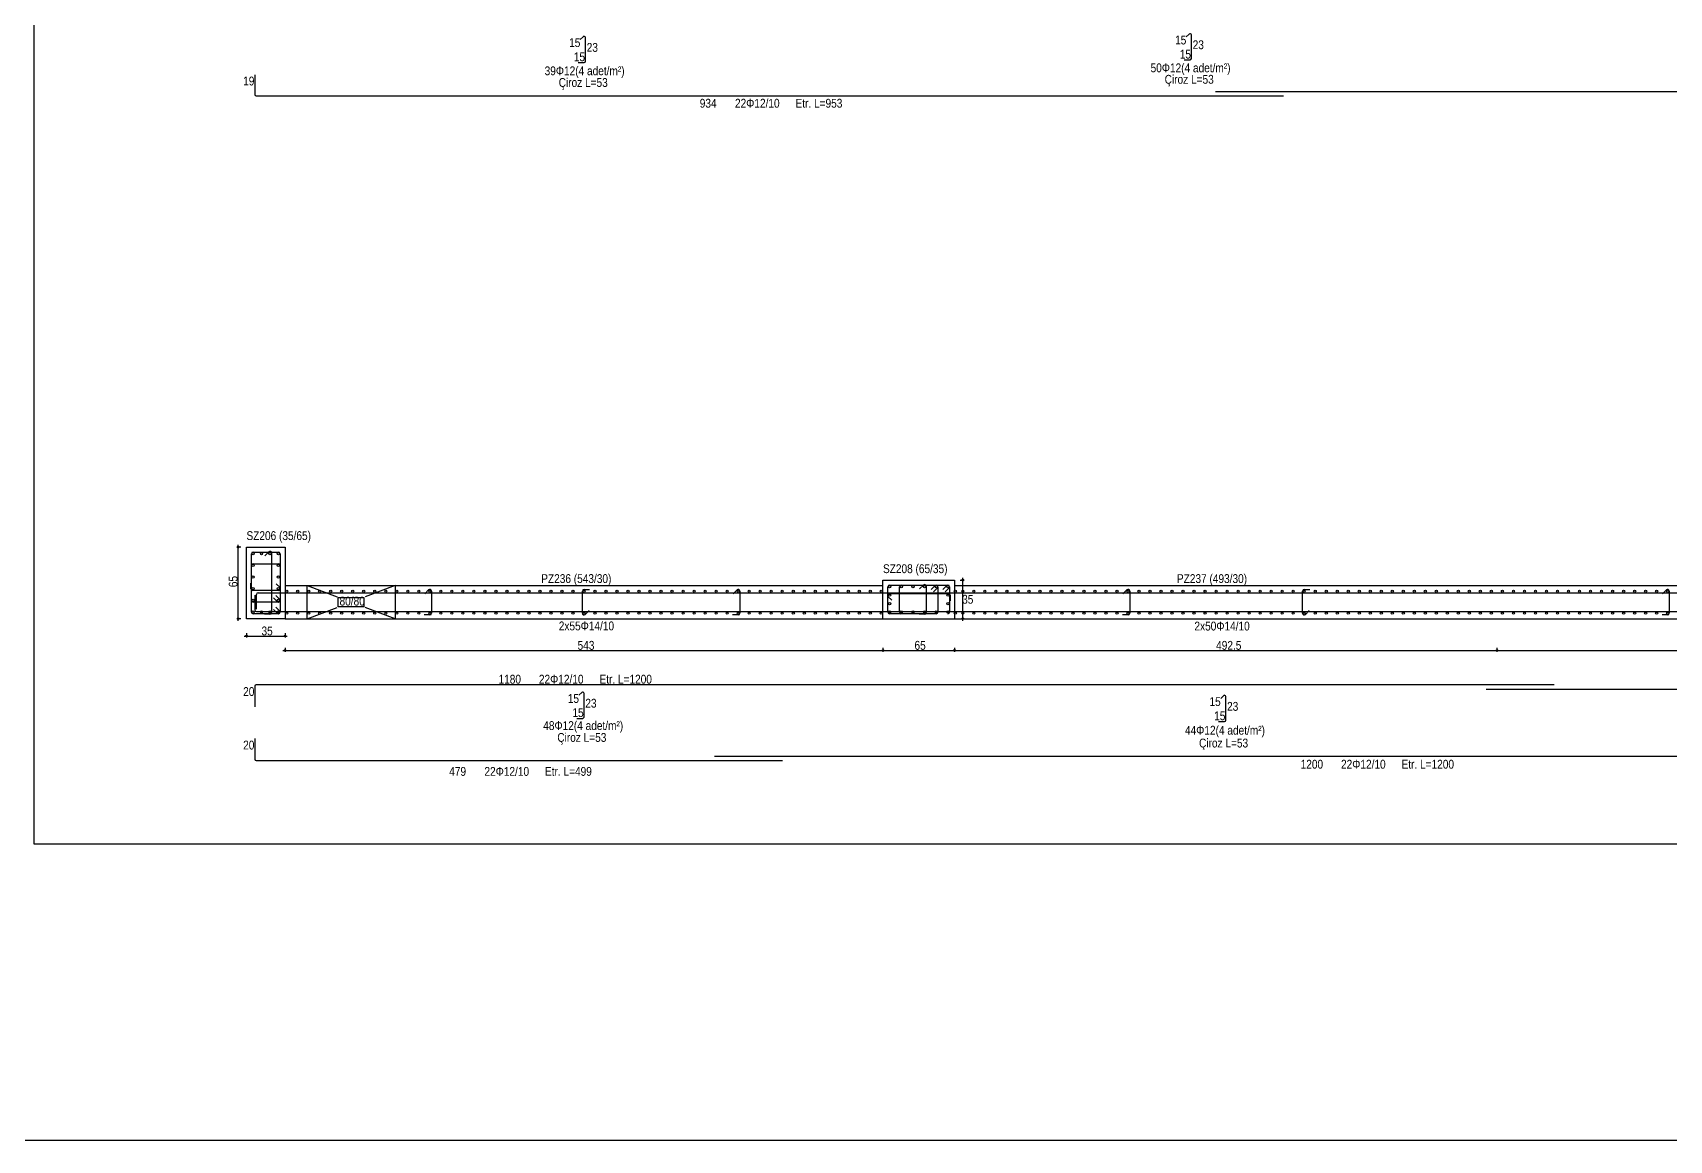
# Model space of a CAD drawing. Header units: metres. Extents: x 419734 to 420376, y 4564732 to 4565123.
# Drawn here: x 419856.28 to 419893.43, y 4564978.77 to 4565003.9 of the extents above; entities that cross this region are included whole.
import ezdxf

# ---------------------------------------------------------------- set-up
doc = ezdxf.new("R2010")
doc.units = ezdxf.units.M
for name, color, linetype in [('SW_DIM', 33, 'Continuous'), ('SW_MAGRONE', 2, 'Continuous'), ('SW_REINFORCEMENT', 7, 'Continuous'), ('SW_TABLE', 7, 'Continuous'), ('SW_Tondini', 1, 'Continuous'), ('SW_TXT_TESTI', 1, 'Continuous')]:
    doc.layers.add(name, color=color, linetype=linetype)
doc.layers.add('SW_FINESTRE_INV', color=60, linetype='Continuous', plot=False)
doc.styles.add('SWS', font='ARIALN.TTF')

msp = doc.modelspace()

# ---------------------------------------------------------------- linework, layer by layer
at = {"layer": 'SW_DIM', "ltscale": 0.5, "flags": 128}
for points in [[(419861.00941, 4564992.22676), (419860.91566, 4564992.22676)], [(419860.94691, 4564990.55176), (419860.94691, 4564992.27676)], [(419861.00941, 4564990.60176), (419860.91566, 4564990.60176)], [(419861.08441, 4564990.20831), (419862.05941, 4564990.20831)], [(419861.13441, 4564990.27081), (419861.13441, 4564990.17706)], [(419862.00941, 4564990.27081), (419862.00941, 4564990.17706)], [(419861.95941, 4564989.88176), (419924.44691, 4564989.88176)], [(419862.00941, 4564989.94426), (419862.00941, 4564989.85051)], [(419875.58441, 4564989.94426), (419875.58441, 4564989.85051)], [(419877.20941, 4564989.94426), (419877.20941, 4564989.85051)], [(419889.52243, 4564989.94426), (419889.52243, 4564989.85051)]]:
    msp.add_lwpolyline(points, dxfattribs=at)
at = {"layer": 'SW_DIM', "ltscale": 0.5}
for centre in [(419860.94691, 4564992.22676), (419860.94691, 4564990.60176), (419861.13441, 4564990.20831), (419862.00941, 4564990.20831), (419862.00941, 4564989.88176), (419875.58441, 4564989.88176), (419877.20941, 4564989.88176), (419889.52243, 4564989.88176)]:
    msp.add_circle(centre, 0.01875, dxfattribs=at)
at = {"layer": 'SW_FINESTRE_INV', "color": 6}
msp.add_lwpolyline([(420099.1896, 4565062.86785), (419806.43123, 4565062.86785), (419806.43123, 4564978.76785), (420099.1896, 4564978.76785)], dxfattribs=at)
at = {"layer": 'SW_MAGRONE'}
for points in [[(419861.13441, 4564992.22676), (419862.00941, 4564992.22676)], [(419861.13441, 4564990.60176), (419861.13441, 4564992.22676)], [(419862.00941, 4564992.22676), (419862.00941, 4564990.60176)], [(419862.00941, 4564991.35176), (419875.58441, 4564991.35176)], [(419862.50941, 4564990.60176), (419862.50941, 4564991.35176)], [(419862.50941, 4564991.35176), (419863.18941, 4564991.09676)], [(419864.50941, 4564991.35176), (419863.82941, 4564991.09676)], [(419864.50941, 4564991.35176), (419864.50941, 4564990.60176)], [(419875.58441, 4564990.60176), (419875.58441, 4564991.47676)], [(419875.58441, 4564991.47676), (419877.20941, 4564991.47676)], [(419877.20941, 4564991.47676), (419877.20941, 4564990.60176)], [(419877.20941, 4564991.35176), (419923.64691, 4564991.35176)], [(419862.00941, 4564990.60176), (419861.13441, 4564990.60176)], [(419862.00941, 4564990.60176), (419924.39691, 4564990.60176)], [(419862.50941, 4564990.60176), (419863.18941, 4564990.85676)], [(419864.50941, 4564990.60176), (419863.82941, 4564990.85676)]]:
    msp.add_lwpolyline(points, dxfattribs=at)
at = {"layer": 'SW_REINFORCEMENT', "color": 7, "ltscale": 0.05}
msp.add_line((419890.82191, 4564989.09926), (419861.35191, 4564989.09926), dxfattribs=at)
at = {"layer": 'SW_REINFORCEMENT', "color": 7, "ltscale": 0.05, "flags": 128}
for points in [[(419868.77721, 4565003.80821), (419868.71351, 4565003.74452)], [(419868.82842, 4565003.25192), (419868.82842, 4565003.787)], [(419882.53372, 4565003.86789), (419882.47002, 4565003.8042)], [(419882.58493, 4565003.31161), (419882.58493, 4565003.84668)], [(419868.66592, 4565003.22192), (419868.79842, 4565003.22192)], [(419882.42243, 4565003.28161), (419882.55493, 4565003.28161)], [(419861.32191, 4565002.94006), (419861.32191, 4565002.49506)], [(419861.35191, 4565002.46506), (419884.67465, 4565002.46506)], [(419883.1315, 4565002.56506), (419913.1315, 4565002.56506)], [(419861.24691, 4564991.01676), (419861.24691, 4564992.07676)], [(419861.28441, 4564992.11426), (419861.85941, 4564992.11426)], [(419861.55284, 4564992.02739), (419861.64123, 4564992.11578)], [(419861.70524, 4564992.08926), (419861.70524, 4564990.73926)], [(419861.89691, 4564992.07676), (419861.89691, 4564991.01676)], [(419861.24691, 4564990.75176), (419861.24691, 4564991.81176)], [(419861.28441, 4564991.84926), (419861.85941, 4564991.84926)], [(419861.89691, 4564991.81176), (419861.89691, 4564990.75176)], [(419861.23441, 4564991.28176), (419861.23441, 4564991.40676)], [(419861.81004, 4564991.39667), (419861.89843, 4564991.30828)], [(419875.69691, 4564990.75176), (419875.69691, 4564991.32676)], [(419875.73441, 4564991.36426), (419877.05941, 4564991.36426)], [(419875.96191, 4564990.75176), (419875.96191, 4564991.32676)], [(419876.41451, 4564991.27739), (419876.50289, 4564991.36578)], [(419876.56691, 4564991.33926), (419876.56691, 4564990.73926)], [(419876.67951, 4564991.26489), (419876.76789, 4564991.35328)], [(419876.82093, 4564991.30025), (419876.73254, 4564991.21186)], [(419876.83191, 4564991.32676), (419876.83191, 4564990.75176)], [(419876.94451, 4564991.26489), (419877.03289, 4564991.35328)], [(419877.08593, 4564991.30025), (419876.99754, 4564991.21186)], [(419877.33441, 4564991.47676), (419877.42816, 4564991.47676)], [(419877.39691, 4564990.55176), (419877.39691, 4564991.52676)], [(419861.87191, 4564991.24426), (419861.27191, 4564991.24426)], [(419861.85941, 4564990.97926), (419861.28441, 4564990.97926)], [(419861.32191, 4564991.13676), (419861.32191, 4564990.80176)], [(419861.35941, 4564990.81676), (419861.35941, 4564991.15176)], [(419861.39691, 4564991.18926), (419924.15941, 4564991.18926)], [(419861.83289, 4564990.99025), (419861.74451, 4564991.07864)], [(419861.79754, 4564991.13167), (419861.88593, 4564991.04328)], [(419863.2172, 4564991.08176), (419863.80162, 4564991.08176)], [(419863.2172, 4564990.87176), (419863.2172, 4564991.08176)], [(419863.80162, 4564991.08176), (419863.80162, 4564990.87176)], [(419865.18201, 4564991.16489), (419865.27039, 4564991.25328)], [(419865.33441, 4564991.22676), (419865.33441, 4564990.72676)], [(419868.75941, 4564990.72676), (419868.75941, 4564991.22676)], [(419868.79691, 4564991.26426), (419868.92191, 4564991.26426)], [(419872.18201, 4564991.16489), (419872.27039, 4564991.25328)], [(419872.33441, 4564991.22676), (419872.33441, 4564990.72676)], [(419875.78378, 4564991.02019), (419875.69539, 4564991.10858)], [(419875.72191, 4564991.1726), (419877.07191, 4564991.1726)], [(419877.10941, 4564991.1351), (419877.10941, 4564991.0101)], [(419881.03252, 4564991.16489), (419881.12091, 4564991.25328)], [(419881.18493, 4564991.22676), (419881.18493, 4564990.72676)], [(419885.10993, 4564990.72676), (419885.10993, 4564991.22676)], [(419885.14743, 4564991.26426), (419885.27243, 4564991.26426)], [(419893.28252, 4564991.16489), (419893.37091, 4564991.25328)], [(419893.43493, 4564991.22676), (419893.43493, 4564990.72676)], [(419861.85941, 4564990.71426), (419861.28441, 4564990.71426)], [(419861.35941, 4564990.76426), (419924.12191, 4564990.76426)], [(419861.66774, 4564990.70176), (419861.54274, 4564990.70176)], [(419861.83289, 4564990.72525), (419861.74451, 4564990.81364)], [(419861.79754, 4564990.86667), (419861.88593, 4564990.77828)], [(419863.80162, 4564990.87176), (419863.2172, 4564990.87176)], [(419865.29691, 4564990.68926), (419865.17191, 4564990.68926)], [(419868.91182, 4564990.78864), (419868.82343, 4564990.70025)], [(419872.29691, 4564990.68926), (419872.17191, 4564990.68926)], [(419876.79441, 4564990.71426), (419875.73441, 4564990.71426)], [(419876.52941, 4564990.70176), (419876.40441, 4564990.70176)], [(419877.33441, 4564990.60176), (419877.42816, 4564990.60176)], [(419881.14743, 4564990.68926), (419881.02243, 4564990.68926)], [(419885.26233, 4564990.78864), (419885.17395, 4564990.70025)], [(419893.39743, 4564990.68926), (419893.27243, 4564990.68926)], [(419861.32191, 4564989.06926), (419861.32191, 4564988.59926)], [(419868.7457, 4564988.927), (419868.68201, 4564988.86331)], [(419868.79691, 4564988.37072), (419868.79691, 4564988.90579)], [(419883.31471, 4564988.85555), (419883.25101, 4564988.79186)], [(419883.36592, 4564988.29926), (419883.36592, 4564988.83434)], [(419901.7565, 4564988.99926), (419889.27876, 4564988.99926)], [(419868.63441, 4564988.34072), (419868.76691, 4564988.34072)], [(419883.20342, 4564988.26926), (419883.33592, 4564988.26926)], [(419861.32191, 4564987.88463), (419861.32191, 4564987.41463)], [(419861.35191, 4564987.38463), (419873.29965, 4564987.38463)], [(419871.7565, 4564987.48463), (419901.7565, 4564987.48463)]]:
    msp.add_lwpolyline(points, dxfattribs=at)
at = {"layer": 'SW_REINFORCEMENT', "color": 7, "ltscale": 0.05}
for centre in [(419877.39691, 4564991.47676), (419877.39691, 4564990.60176)]:
    msp.add_circle(centre, 0.01875, dxfattribs=at)
for centre, radius, start, end in [((419868.79842, 4565003.787), 0.03, 0, 135), ((419882.55493, 4565003.84668), 0.03, 0, 135), ((419868.79842, 4565003.25192), 0.03, 270, 0), ((419882.55493, 4565003.31161), 0.03, 270, 0), ((419861.35191, 4565002.49506), 0.03, 180, 270), ((419861.28441, 4564992.07676), 0.0375, 90, 180), ((419861.66774, 4564992.08926), 0.0375, 0, 135), ((419861.85941, 4564992.07676), 0.0375, 0, 90), ((419861.28441, 4564991.81176), 0.0375, 90, 180), ((419861.85941, 4564991.81176), 0.0375, 0, 90), ((419861.27191, 4564991.28176), 0.0375, 180, 270), ((419861.87191, 4564991.28176), 0.0375, 270, 45), ((419875.73441, 4564991.32676), 0.0375, 90, 180), ((419875.99941, 4564991.32676), 0.0375, 90, 180), ((419876.52941, 4564991.33926), 0.0375, 0, 135), ((419876.79441, 4564991.32676), 0.0375, 315, 134.999954), ((419877.05941, 4564991.32676), 0.0375, 315, 134.999954), ((419861.28441, 4564991.01676), 0.0375, 180, 270), ((419861.39691, 4564991.15176), 0.0375, 90, 180), ((419861.85941, 4564991.01676), 0.0375, 225, 44.999973), ((419865.29691, 4564991.22676), 0.0375, 0, 135), ((419868.79691, 4564991.22676), 0.0375, 90, 180), ((419872.29691, 4564991.22676), 0.0375, 0, 135), ((419875.72191, 4564991.1351), 0.0375, 90, 225), ((419877.07191, 4564991.1351), 0.0375, 0, 90), ((419881.14743, 4564991.22676), 0.0375, 0, 135), ((419885.14743, 4564991.22676), 0.0375, 90, 180), ((419893.39743, 4564991.22676), 0.0375, 0, 135), ((419861.28441, 4564990.75176), 0.0375, 180, 270), ((419861.35941, 4564990.80176), 0.0375, 180, 270), ((419861.66774, 4564990.73926), 0.0375, 270, 0), ((419861.85941, 4564990.75176), 0.0375, 225, 44.999973), ((419865.29691, 4564990.72676), 0.0375, 270, 0), ((419868.79691, 4564990.72676), 0.0375, 180, 315), ((419872.29691, 4564990.72676), 0.0375, 270, 0), ((419875.73441, 4564990.75176), 0.0375, 180, 270), ((419875.99941, 4564990.75176), 0.0375, 180, 270), ((419876.52941, 4564990.73926), 0.0375, 270, 0), ((419876.79441, 4564990.75176), 0.0375, 270, 0), ((419877.05941, 4564990.75176), 0.0375, 270, 0), ((419881.14743, 4564990.72676), 0.0375, 270, 0), ((419885.14743, 4564990.72676), 0.0375, 180, 315), ((419893.39743, 4564990.72676), 0.0375, 270, 0), ((419861.35191, 4564989.06926), 0.03, 90, 180), ((419868.76691, 4564988.90579), 0.03, 0, 135), ((419883.33592, 4564988.83434), 0.03, 0, 135), ((419868.76691, 4564988.37072), 0.03, 270, 0), ((419883.33592, 4564988.29926), 0.03, 270, 0), ((419861.35191, 4564987.41463), 0.03, 180, 270)]:
    msp.add_arc(centre, radius, start, end, dxfattribs=at)
at = {"layer": 'SW_TABLE'}
for points in [[(419856.31441, 4564985.48508), (419856.31441, 4565026.8176)], [(419931.44942, 4564985.48508), (419856.31441, 4564985.48508)]]:
    msp.add_lwpolyline(points, dxfattribs=at)
at = {"layer": 'SW_Tondini'}
msp.add_lwpolyline([(419877.09691, 4564991.32676), (419877.09691, 4564990.75176)], dxfattribs=at)
for centre in [(419861.28441, 4564992.07676), (419861.47608, 4564992.07676), (419861.66774, 4564992.07676), (419861.85941, 4564992.07676), (419861.28441, 4564991.81176), (419861.85941, 4564991.81176), (419861.28441, 4564991.54676), (419861.28441, 4564991.28176), (419861.85941, 4564991.54676), (419861.85941, 4564991.28176), (419875.73441, 4564991.32676), (419875.99941, 4564991.32676), (419876.26441, 4564991.32676), (419876.52941, 4564991.32676), (419876.79441, 4564991.32676), (419877.05941, 4564991.32676), (419861.28441, 4564991.01676), (419861.85941, 4564991.01676), (419862.04691, 4564991.22676), (419862.29691, 4564991.22676), (419862.54691, 4564991.22676), (419862.79691, 4564991.22676), (419863.04691, 4564991.22676), (419863.29691, 4564991.22676), (419863.54691, 4564991.22676), (419863.79691, 4564991.22676), (419864.04691, 4564991.22676), (419864.29691, 4564991.22676), (419864.54691, 4564991.22676), (419864.79691, 4564991.22676), (419865.04691, 4564991.22676), (419865.29691, 4564991.22676), (419865.54691, 4564991.22676), (419865.79691, 4564991.22676), (419866.04691, 4564991.22676), (419866.29691, 4564991.22676), (419866.54691, 4564991.22676), (419866.79691, 4564991.22676), (419867.04691, 4564991.22676), (419867.29691, 4564991.22676), (419867.54691, 4564991.22676), (419867.79691, 4564991.22676), (419868.04691, 4564991.22676), (419868.29691, 4564991.22676), (419868.54691, 4564991.22676), (419868.79691, 4564991.22676), (419869.04691, 4564991.22676), (419869.29691, 4564991.22676), (419869.54691, 4564991.22676), (419869.79691, 4564991.22676), (419870.04691, 4564991.22676), (419870.29691, 4564991.22676), (419870.54691, 4564991.22676), (419870.79691, 4564991.22676), (419871.04691, 4564991.22676), (419871.29691, 4564991.22676), (419871.54691, 4564991.22676), (419871.79691, 4564991.22676), (419872.04691, 4564991.22676), (419872.29691, 4564991.22676), (419872.54691, 4564991.22676), (419872.79691, 4564991.22676), (419873.04691, 4564991.22676), (419873.29691, 4564991.22676), (419873.54691, 4564991.22676), (419873.79691, 4564991.22676), (419874.04691, 4564991.22676), (419874.29691, 4564991.22676), (419874.54691, 4564991.22676), (419874.79691, 4564991.22676), (419875.04691, 4564991.22676), (419875.29691, 4564991.22676), (419875.54691, 4564991.22676), (419875.73441, 4564991.1351), (419875.73441, 4564990.94343), (419877.05941, 4564991.1351), (419877.05941, 4564990.94343), (419877.22842, 4564991.22676), (419877.39743, 4564991.22676), (419877.64743, 4564991.22676), (419877.89743, 4564991.22676), (419878.14743, 4564991.22676), (419878.39743, 4564991.22676), (419878.64743, 4564991.22676), (419878.89743, 4564991.22676), (419879.14743, 4564991.22676), (419879.39743, 4564991.22676), (419879.64743, 4564991.22676), (419879.89743, 4564991.22676), (419880.14743, 4564991.22676), (419880.39743, 4564991.22676), (419880.64743, 4564991.22676), (419880.89743, 4564991.22676), (419881.14743, 4564991.22676), (419881.39743, 4564991.22676), (419881.64743, 4564991.22676), (419881.89743, 4564991.22676), (419882.14743, 4564991.22676), (419882.39743, 4564991.22676), (419882.64743, 4564991.22676), (419882.89743, 4564991.22676), (419883.14743, 4564991.22676), (419883.39743, 4564991.22676), (419883.64743, 4564991.22676), (419883.89743, 4564991.22676), (419884.14743, 4564991.22676), (419884.39743, 4564991.22676), (419884.64743, 4564991.22676), (419884.89743, 4564991.22676), (419885.14743, 4564991.22676), (419885.39743, 4564991.22676), (419885.64743, 4564991.22676), (419885.89743, 4564991.22676), (419886.14743, 4564991.22676), (419886.39743, 4564991.22676), (419886.64743, 4564991.22676), (419886.89743, 4564991.22676), (419887.14743, 4564991.22676), (419887.39743, 4564991.22676), (419887.64743, 4564991.22676), (419887.89743, 4564991.22676), (419888.14743, 4564991.22676), (419888.39743, 4564991.22676), (419888.64743, 4564991.22676), (419888.89743, 4564991.22676), (419889.14743, 4564991.22676), (419889.39743, 4564991.22676), (419889.64743, 4564991.22676), (419889.89743, 4564991.22676), (419890.14743, 4564991.22676), (419890.39743, 4564991.22676), (419890.64743, 4564991.22676), (419890.89743, 4564991.22676), (419891.14743, 4564991.22676), (419891.39743, 4564991.22676), (419891.64743, 4564991.22676), (419891.89743, 4564991.22676), (419892.14743, 4564991.22676), (419892.39743, 4564991.22676), (419892.64743, 4564991.22676), (419892.89743, 4564991.22676), (419893.14743, 4564991.22676), (419893.39743, 4564991.22676), (419861.28441, 4564990.75176), (419861.47608, 4564990.75176), (419861.66774, 4564990.75176), (419861.85941, 4564990.75176), (419862.04691, 4564990.72676), (419862.29691, 4564990.72676), (419862.54691, 4564990.72676), (419862.79691, 4564990.72676), (419863.04691, 4564990.72676), (419863.29691, 4564990.72676), (419863.54691, 4564990.72676), (419863.79691, 4564990.72676), (419864.04691, 4564990.72676), (419864.29691, 4564990.72676), (419864.54691, 4564990.72676), (419864.79691, 4564990.72676), (419865.04691, 4564990.72676), (419865.29691, 4564990.72676), (419865.54691, 4564990.72676), (419865.79691, 4564990.72676), (419866.04691, 4564990.72676), (419866.29691, 4564990.72676), (419866.54691, 4564990.72676), (419866.79691, 4564990.72676), (419867.04691, 4564990.72676), (419867.29691, 4564990.72676), (419867.54691, 4564990.72676), (419867.79691, 4564990.72676), (419868.04691, 4564990.72676), (419868.29691, 4564990.72676), (419868.54691, 4564990.72676), (419868.79691, 4564990.72676), (419869.04691, 4564990.72676), (419869.29691, 4564990.72676), (419869.54691, 4564990.72676), (419869.79691, 4564990.72676), (419870.04691, 4564990.72676), (419870.29691, 4564990.72676), (419870.54691, 4564990.72676), (419870.79691, 4564990.72676), (419871.04691, 4564990.72676), (419871.29691, 4564990.72676), (419871.54691, 4564990.72676), (419871.79691, 4564990.72676), (419872.04691, 4564990.72676), (419872.29691, 4564990.72676), (419872.54691, 4564990.72676), (419872.79691, 4564990.72676), (419873.04691, 4564990.72676), (419873.29691, 4564990.72676), (419873.54691, 4564990.72676), (419873.79691, 4564990.72676), (419874.04691, 4564990.72676), (419874.29691, 4564990.72676), (419874.54691, 4564990.72676), (419874.79691, 4564990.72676), (419875.04691, 4564990.72676), (419875.29691, 4564990.72676), (419875.54691, 4564990.72676), (419875.73441, 4564990.75176), (419875.99941, 4564990.75176), (419876.26441, 4564990.75176), (419876.52941, 4564990.75176), (419876.79441, 4564990.75176), (419877.05941, 4564990.75176), (419877.22842, 4564990.72676), (419877.39743, 4564990.72676), (419877.64743, 4564990.72676), (419877.89743, 4564990.72676), (419878.14743, 4564990.72676), (419878.39743, 4564990.72676), (419878.64743, 4564990.72676), (419878.89743, 4564990.72676), (419879.14743, 4564990.72676), (419879.39743, 4564990.72676), (419879.64743, 4564990.72676), (419879.89743, 4564990.72676), (419880.14743, 4564990.72676), (419880.39743, 4564990.72676), (419880.64743, 4564990.72676), (419880.89743, 4564990.72676), (419881.14743, 4564990.72676), (419881.39743, 4564990.72676), (419881.64743, 4564990.72676), (419881.89743, 4564990.72676), (419882.14743, 4564990.72676), (419882.39743, 4564990.72676), (419882.64743, 4564990.72676), (419882.89743, 4564990.72676), (419883.14743, 4564990.72676), (419883.39743, 4564990.72676), (419883.64743, 4564990.72676), (419883.89743, 4564990.72676), (419884.14743, 4564990.72676), (419884.39743, 4564990.72676), (419884.64743, 4564990.72676), (419884.89743, 4564990.72676), (419885.14743, 4564990.72676), (419885.39743, 4564990.72676), (419885.64743, 4564990.72676), (419885.89743, 4564990.72676), (419886.14743, 4564990.72676), (419886.39743, 4564990.72676), (419886.64743, 4564990.72676), (419886.89743, 4564990.72676), (419887.14743, 4564990.72676), (419887.39743, 4564990.72676), (419887.64743, 4564990.72676), (419887.89743, 4564990.72676), (419888.14743, 4564990.72676), (419888.39743, 4564990.72676), (419888.64743, 4564990.72676), (419888.89743, 4564990.72676), (419889.14743, 4564990.72676), (419889.39743, 4564990.72676), (419889.64743, 4564990.72676), (419889.89743, 4564990.72676), (419890.14743, 4564990.72676), (419890.39743, 4564990.72676), (419890.64743, 4564990.72676), (419890.89743, 4564990.72676), (419891.14743, 4564990.72676), (419891.39743, 4564990.72676), (419891.64743, 4564990.72676), (419891.89743, 4564990.72676), (419892.14743, 4564990.72676), (419892.39743, 4564990.72676), (419892.64743, 4564990.72676), (419892.89743, 4564990.72676), (419893.14743, 4564990.72676), (419893.39743, 4564990.72676)]:
    msp.add_circle(centre, 0.025, dxfattribs=at)

# ---------------------------------------------------------------- texts
at = {"layer": 'SW_DIM', "ltscale": 0.5, "style": 'SWS'}
msp.add_text('65', height=0.2, rotation=90, dxfattribs=at).set_placement((419860.93129, 4564991.31715))
for s, p in [('35', (419861.4748, 4564990.22394)), ('543', (419868.65124, 4564989.89739)), ('65', (419876.2998, 4564989.89739)), ('492.5', (419883.14741, 4564989.89739))]:
    msp.add_text(s, height=0.2, dxfattribs=at).set_placement(p)
at = {"layer": 'SW_TXT_TESTI', "style": 'SWS'}
for s, p in [('15', (419868.45923, 4565003.5733)), ('23', (419868.85842, 4565003.46567)), ('15', (419882.21574, 4565003.63299)), ('23', (419882.61493, 4565003.52536)), ('15', (419868.56535, 4565003.25192)), ('50Φ12(4 adet/m²)', (419881.6597, 4565003.00073)), ('15', (419882.32186, 4565003.31161)), ('19', (419861.05884, 4565002.70256)), ('39Φ12(4 adet/m²)', (419867.90319, 4565002.93369)), ('Çiroz L=53', (419868.22261, 4565002.66858)), ('Çiroz L=53', (419881.97912, 4565002.74087)), ('934', (419871.4248, 4565002.19764)), ('22Φ12/10', (419872.22441, 4565002.19764)), ('Etr. L=953', (419873.59898, 4565002.19764)), ('SZ206 (35/65)', (419861.13441, 4564992.38676)), ('SZ208 (65/35)', (419875.58441, 4564991.63676)), ('PZ236 (543/30)', (419867.82624, 4564991.41176)), ('PZ237 (493/30)', (419882.25775, 4564991.41176)), ('80/80', (419863.2472, 4564990.90176)), ('35', (419877.38129, 4564990.94215)), ('2x55Φ14/10', (419868.22394, 4564990.3377)), ('2x50Φ14/10', (419882.65545, 4564990.33508)), ('20', (419861.05884, 4564988.84926)), ('1180', (419866.8569, 4564989.12926)), ('22Φ12/10', (419867.77304, 4564989.12926)), ('Etr. L=1200', (419869.14761, 4564989.12926)), ('15', (419868.42772, 4564988.6921)), ('23', (419868.82691, 4564988.58447)), ('15', (419882.99673, 4564988.62065)), ('23', (419883.39592, 4564988.51301)), ('15', (419868.53384, 4564988.37072)), ('15', (419883.10285, 4564988.29926)), ('48Φ12(4 adet/m²)', (419867.87168, 4564988.07666)), ('Çiroz L=53', (419868.19111, 4564987.80839)), ('44Φ12(4 adet/m²)', (419882.44069, 4564987.97105)), ('20', (419861.05884, 4564987.63463)), ('Çiroz L=53', (419882.76011, 4564987.68072)), ('479', (419865.7373, 4564987.03738)), ('22Φ12/10', (419866.53691, 4564987.03738)), ('Etr. L=499', (419867.91148, 4564987.03738)), ('1200', (419885.06649, 4564987.19982)), ('22Φ12/10', (419885.98263, 4564987.19982)), ('Etr. L=1200', (419887.35721, 4564987.19982))]:
    msp.add_text(s, height=0.2, dxfattribs=at).set_placement(p)

doc.saveas('drawing.dxf')
